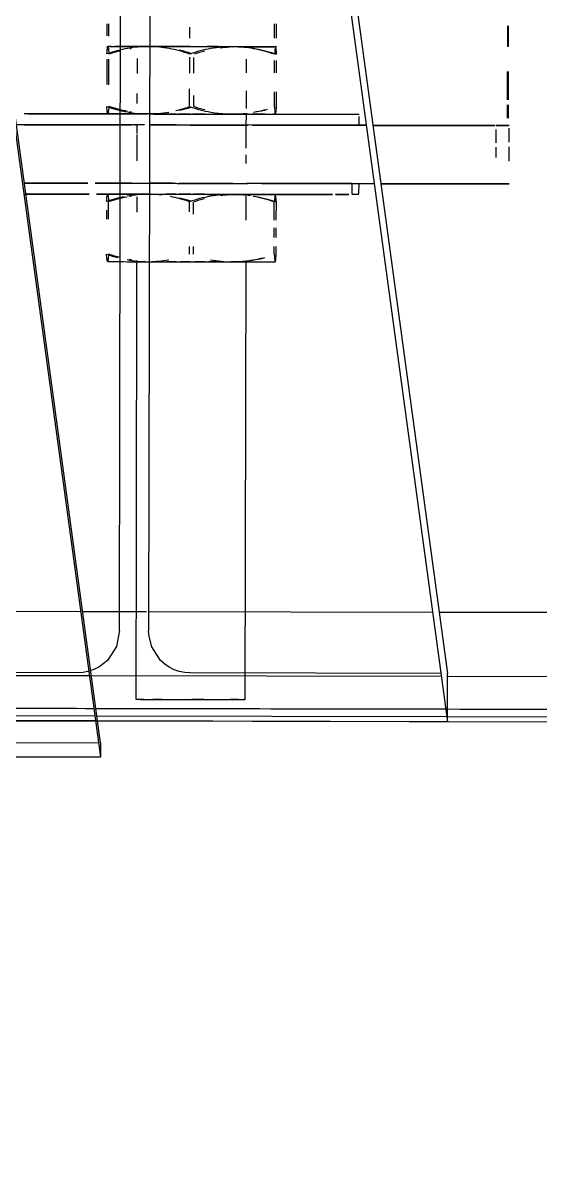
# Model space of a CAD drawing. Header units: metres. Extents: x -354 to -91, y 3 to 562.
# Drawn here: x -269.46 to -269.3183, y 509.4097 to 509.7269 of the extents above; entities that cross this region are included whole.
import ezdxf

# ---------------------------------------------------------------- set-up
doc = ezdxf.new("R2010")
doc.units = ezdxf.units.M
doc.layers.add('A-DETL-GENF', color=7, linetype='Continuous', lineweight=9)
doc.layers.add('A-GENM', color=7, linetype='Continuous', lineweight=25)

# ---------------------------------------------------------------- blocks, each defined once
blk = doc.blocks.new('CappingBeam_RS39B_CB01A - CappingBeam_RS39B_CB01A-57939457-DRG-2873034 - CONSTRUCTION SEQUENCE STAGE A8')
at = {"layer": 'A-GENM', "color": 9, "true_color": 0xbebebe}
for points in [[(98.9542, 35.20789), (98.96061, 35.18358), (98.96703, 35.15927), (98.97344, 35.13496)], [(98.97358, 35.13442), (98.98174, 35.10349), (98.9899, 35.07256), (98.99807, 35.04163)], [(98.99819, 35.04116), (99.00278, 35.02376), (99.00737, 35.00636), (99.01196, 34.98896)]]:
    blk.add_open_spline(points, degree=3, dxfattribs=at)
at = {"layer": 'A-GENM', "color": 253, "true_color": 0xa3a3a3}
for points in [[(98.9542, 35.20789), (98.96061, 35.18358), (98.96703, 35.15927), (98.97344, 35.13496)], [(98.97358, 35.13442), (98.98174, 35.10349), (98.9899, 35.07256), (98.99807, 35.04163)], [(98.99819, 35.04116), (99.00278, 35.02376), (99.00737, 35.00636), (99.01196, 34.98896)]]:
    blk.add_open_spline(points, degree=3, dxfattribs=at)
blk = doc.blocks.new('Adaptive point Fascia Panel Bracket - Type T04-68495274-DRG-2873034 - CONSTRUCTION SEQUENCE STAGE A8')
at = {"layer": 'A-GENM', "color": 253, "true_color": 0xa3a3a3}
for p, q in [((-1142.5894, 509.7267), (-1142.58941, 509.72337)), ((-1142.58885, 509.72331), (-1142.58885, 509.7267)), ((-1142.5667, 509.72277), (-1142.56669, 509.72573)), ((-1142.54342, 509.72273), (-1142.54341, 509.7267)), ((-1142.54286, 509.72277), (-1142.54286, 509.7267)), ((-1142.47957, 509.72617), (-1142.47958, 509.7204)), ((-1142.47925, 509.72043), (-1142.47924, 509.72616)), ((-1142.58942, 509.72048), (-1142.58886, 509.72048)), ((-1142.58848, 509.72048), (-1142.58914, 509.72048)), ((-1142.58727, 509.72048), (-1142.58271, 509.72047)), ((-1142.57768, 509.72046), (-1142.58727, 509.72048)), ((-1142.58114, 509.72047), (-1142.58071, 509.72047)), ((-1142.58114, 509.72047), (-1142.57897, 509.72047)), ((-1142.58071, 509.72047), (-1142.57929, 509.72047)), ((-1142.57929, 509.72047), (-1142.57697, 509.72046)), ((-1142.5667, 509.72044), (-1142.57768, 509.72046)), ((-1142.57398, 509.72046), (-1142.57656, 509.72046)), ((-1142.57652, 509.72046), (-1142.57395, 509.72046)), ((-1142.57652, 509.72046), (-1142.57391, 509.72046)), ((-1142.57317, 509.72045), (-1142.57033, 509.72045)), ((-1142.57315, 509.72045), (-1142.57035, 509.72045)), ((-1142.57035, 509.72045), (-1142.57315, 509.72045)), ((-1142.57314, 509.72045), (-1142.57033, 509.72045)), ((-1142.56972, 509.72045), (-1142.56671, 509.72044)), ((-1142.56972, 509.72045), (-1142.5667, 509.72044)), ((-1142.56671, 509.72044), (-1142.56972, 509.72045)), ((-1142.54343, 509.7204), (-1142.5667, 509.72044)), ((-1142.56196, 509.72044), (-1142.55892, 509.72043)), ((-1142.55889, 509.72043), (-1142.56196, 509.72044)), ((-1142.55576, 509.72042), (-1142.55892, 509.72043)), ((-1142.55837, 509.72043), (-1142.55572, 509.72042)), ((-1142.55837, 509.72043), (-1142.55576, 509.72042)), ((-1142.55572, 509.72042), (-1142.55837, 509.72043)), ((-1142.55569, 509.72042), (-1142.55831, 509.72043)), ((-1142.553, 509.72042), (-1142.55531, 509.72042)), ((-1142.55022, 509.72041), (-1142.55383, 509.72042)), ((-1142.55114, 509.72042), (-1142.55331, 509.72042)), ((-1142.553, 509.72042), (-1142.55157, 509.72042)), ((-1142.55157, 509.72042), (-1142.553, 509.72042)), ((-1142.55114, 509.72042), (-1142.55157, 509.72042)), ((-1142.55114, 509.72042), (-1142.54343, 509.7204)), ((-1142.54599, 509.72041), (-1142.54954, 509.72041)), ((-1142.5438, 509.7204), (-1142.54599, 509.72041)), ((-1142.54315, 509.7204), (-1142.54405, 509.7204)), ((-1142.54314, 509.7204), (-1142.5438, 509.7204)), ((-1142.54287, 509.7204), (-1142.54343, 509.7204)), ((-1142.58942, 509.71702), (-1142.58943, 509.71001)), ((-1142.58888, 509.70998), (-1142.58886, 509.71703)), ((-1142.58115, 509.7172), (-1142.58115, 509.71305)), ((-1142.56671, 509.71312), (-1142.5667, 509.71752)), ((-1142.5656, 509.71313), (-1142.56559, 509.71748)), ((-1142.55115, 509.71321), (-1142.55115, 509.71695)), ((-1142.54344, 509.71325), (-1142.54343, 509.71667)), ((-1142.54288, 509.71325), (-1142.54287, 509.71665)), ((-1142.4796, 509.7136), (-1142.47961, 509.70585)), ((-1142.47927, 509.70587), (-1142.47926, 509.7136)), ((-1142.56673, 509.7042), (-1142.56672, 509.70886)), ((-1142.58116, 509.70759), (-1142.58117, 509.70484)), ((-1142.56561, 509.70415), (-1142.56561, 509.70706)), ((-1142.55117, 509.70351), (-1142.55116, 509.70832)), ((-1142.54345, 509.70396), (-1142.54345, 509.70805)), ((-1142.5429, 509.70396), (-1142.54289, 509.70803)), ((-1142.47961, 509.70446), (-1142.47962, 509.70084)), ((-1142.47928, 509.70083), (-1142.47928, 509.70448)), ((-1142.59684, 509.699), (-1142.61425, 509.69903)), ((-1142.61022, 509.70202), (-1142.61211, 509.70202)), ((-1142.59684, 509.699), (-1142.61211, 509.69902)), ((-1142.61211, 509.69902), (-1142.59684, 509.699)), ((-1142.61211, 509.69902), (-1142.61022, 509.69902)), ((-1142.59684, 509.699), (-1142.61211, 509.69902)), ((-1142.59684, 509.699), (-1142.61211, 509.69902)), ((-1142.61107, 509.70202), (-1142.59724, 509.702)), ((-1142.59724, 509.702), (-1142.61022, 509.70202)), ((-1142.61022, 509.69902), (-1142.59684, 509.699)), ((-1142.59724, 509.702), (-1142.57835, 509.70196)), ((-1142.58271, 509.70197), (-1142.59724, 509.702)), ((-1142.58271, 509.69897), (-1142.59684, 509.699)), ((-1142.59684, 509.699), (-1142.58271, 509.69897)), ((-1142.59684, 509.699), (-1142.58271, 509.69897)), ((-1142.57913, 509.69897), (-1142.59684, 509.699)), ((-1142.57913, 509.69897), (-1142.59684, 509.699)), ((-1142.58271, 509.69897), (-1142.59684, 509.699)), ((-1142.58917, 509.70198), (-1142.58851, 509.70198)), ((-1142.58851, 509.70198), (-1142.58633, 509.70198)), ((-1142.58272, 509.70197), (-1142.57838, 509.70196)), ((-1142.58106, 509.69897), (-1142.58168, 509.69897)), ((-1142.57976, 509.69897), (-1142.58123, 509.69897)), ((-1142.58118, 509.69897), (-1142.58118, 509.6966)), ((-1142.579, 509.70197), (-1142.58117, 509.70197)), ((-1142.57944, 509.69897), (-1142.58106, 509.69897)), ((-1142.577, 509.70196), (-1142.57932, 509.70197)), ((-1142.57771, 509.70196), (-1142.52213, 509.70186)), ((-1142.57736, 509.70196), (-1142.5742, 509.70196)), ((-1142.57395, 509.70196), (-1142.577, 509.70196)), ((-1142.57659, 509.70196), (-1142.57397, 509.70196)), ((-1142.57659, 509.70196), (-1142.57401, 509.70196)), ((-1142.57395, 509.70196), (-1142.57656, 509.70196)), ((-1142.57399, 509.70196), (-1142.57656, 509.70196)), ((-1142.57036, 509.70195), (-1142.57395, 509.70196)), ((-1142.57036, 509.70195), (-1142.5734, 509.70196)), ((-1142.57259, 509.70195), (-1142.56666, 509.70194)), ((-1142.5705, 509.70195), (-1142.5665, 509.70194)), ((-1142.56649, 509.70194), (-1142.56975, 509.70195)), ((-1142.56975, 509.70195), (-1142.56649, 509.70194)), ((-1142.56649, 509.70194), (-1142.56975, 509.70195)), ((-1142.5626, 509.70194), (-1142.56586, 509.70194)), ((-1142.56248, 509.70194), (-1142.56004, 509.70193)), ((-1142.56006, 509.70193), (-1142.5551, 509.70192)), ((-1142.55579, 509.70192), (-1142.55895, 509.70193)), ((-1142.55579, 509.70192), (-1142.5584, 509.70193)), ((-1142.55575, 509.70192), (-1142.5584, 509.70193)), ((-1142.55334, 509.70192), (-1142.55579, 509.70192)), ((-1142.55545, 509.70192), (-1142.55292, 509.70192)), ((-1142.55177, 509.70192), (-1142.55334, 509.70192)), ((-1142.55161, 509.70192), (-1142.55303, 509.70192)), ((-1142.55292, 509.70192), (-1142.55068, 509.70191)), ((-1142.55117, 509.70192), (-1142.55161, 509.70192)), ((-1142.52213, 509.70186), (-1142.55118, 509.70192)), ((-1142.55118, 509.69892), (-1142.55117, 509.70192)), ((-1142.54602, 509.70191), (-1142.54384, 509.7019)), ((-1142.54409, 509.7019), (-1142.54318, 509.7019)), ((-1142.52024, 509.70186), (-1142.52213, 509.70186)), ((-1142.52024, 509.69886), (-1142.52024, 509.70124)), ((-1142.58118, 509.69632), (-1142.5812, 509.68912)), ((-1142.52213, 509.69886), (-1142.57771, 509.69896)), ((-1142.51828, 509.69886), (-1142.57771, 509.69896)), ((-1142.57747, 509.69896), (-1142.57688, 509.69896)), ((-1142.5705, 509.69895), (-1142.57737, 509.69896)), ((-1142.57688, 509.69896), (-1142.57645, 509.69896)), ((-1142.57645, 509.69896), (-1142.57529, 509.69896)), ((-1142.5735, 509.69896), (-1142.57118, 509.69895)), ((-1142.56651, 509.69894), (-1142.5705, 509.69895)), ((-1142.5665, 509.69894), (-1142.56988, 509.69895)), ((-1142.55871, 509.69893), (-1142.56651, 509.69894)), ((-1142.56282, 509.69894), (-1142.56565, 509.69894)), ((-1142.56565, 509.69894), (-1142.56282, 509.69894)), ((-1142.56565, 509.69894), (-1142.56282, 509.69894)), ((-1142.56282, 509.69894), (-1142.56565, 509.69894)), ((-1142.56565, 509.69894), (-1142.56282, 509.69894)), ((-1142.55573, 509.69892), (-1142.55815, 509.69893)), ((-1142.55795, 509.69893), (-1142.55625, 509.69892)), ((-1142.55489, 509.69892), (-1142.55548, 509.69892)), ((-1142.55119, 509.69261), (-1142.55118, 509.69878)), ((-1142.52213, 509.69886), (-1142.54955, 509.69891)), ((-1142.54955, 509.69891), (-1142.52213, 509.69886)), ((-1142.54955, 509.69891), (-1142.52213, 509.69886)), ((-1142.52213, 509.69886), (-1142.54955, 509.69891)), ((-1142.51828, 509.69886), (-1142.52213, 509.69886)), ((-1142.52213, 509.69886), (-1142.51828, 509.69886)), ((-1142.52024, 509.69886), (-1142.52213, 509.69886)), ((-1142.51828, 509.69886), (-1142.52213, 509.69886)), ((-1142.483, 509.69879), (-1142.51646, 509.69885)), ((-1142.51646, 509.69885), (-1142.483, 509.69879)), ((-1142.483, 509.69879), (-1142.51646, 509.69885)), ((-1142.483, 509.69879), (-1142.51646, 509.69885)), ((-1142.48278, 509.69771), (-1142.48278, 509.69404)), ((-1142.47962, 509.69879), (-1142.48277, 509.69879)), ((-1142.48277, 509.69879), (-1142.47962, 509.69879)), ((-1142.47908, 509.69879), (-1142.48277, 509.69879)), ((-1142.47962, 509.69879), (-1142.48277, 509.69879)), ((-1142.47962, 509.69879), (-1142.47929, 509.69879)), ((-1142.47908, 509.69423), (-1142.47908, 509.69811)), ((-1142.48278, 509.69287), (-1142.48279, 509.68999)), ((-1142.47909, 509.68903), (-1142.47909, 509.69297)), ((-1142.5512, 509.68839), (-1142.55119, 509.69077)), ((-1142.61215, 509.68002), (-1142.61026, 509.68002)), ((-1142.61025, 509.68302), (-1142.61214, 509.68302)), ((-1142.61207, 509.68302), (-1142.59466, 509.68299)), ((-1142.59466, 509.68299), (-1142.61207, 509.68302)), ((-1142.61207, 509.68302), (-1142.59466, 509.68299)), ((-1142.59425, 509.67999), (-1142.61166, 509.68002)), ((-1142.61026, 509.68002), (-1142.59425, 509.67999)), ((-1142.59466, 509.68299), (-1142.61025, 509.68302)), ((-1142.5926, 509.68299), (-1142.57774, 509.68296)), ((-1142.58271, 509.68297), (-1142.5926, 509.68299)), ((-1142.58271, 509.68297), (-1142.5926, 509.68299)), ((-1142.5926, 509.68299), (-1142.57774, 509.68296)), ((-1142.59224, 509.67999), (-1142.58271, 509.67997)), ((-1142.57775, 509.67996), (-1142.59224, 509.67999)), ((-1142.58279, 509.67997), (-1142.58921, 509.67998)), ((-1142.58171, 509.68297), (-1142.58126, 509.68297)), ((-1142.5817, 509.68297), (-1142.58109, 509.68297)), ((-1142.58121, 509.67997), (-1142.57904, 509.67997)), ((-1142.58109, 509.68297), (-1142.57947, 509.68297)), ((-1142.58078, 509.67997), (-1142.57936, 509.67997)), ((-1142.57936, 509.67997), (-1142.57704, 509.67996)), ((-1142.52758, 509.67987), (-1142.57775, 509.67996)), ((-1142.57774, 509.68296), (-1142.52216, 509.68286)), ((-1142.57774, 509.68296), (-1142.5161, 509.68285)), ((-1142.57691, 509.68296), (-1142.5775, 509.68296)), ((-1142.57648, 509.68296), (-1142.57691, 509.68296)), ((-1142.57644, 509.68296), (-1142.574, 509.68296)), ((-1142.57353, 509.68296), (-1142.57532, 509.68296)), ((-1142.57121, 509.68295), (-1142.57353, 509.68296)), ((-1142.57325, 509.68296), (-1142.57041, 509.68295)), ((-1142.57042, 509.67995), (-1142.5732, 509.67995)), ((-1142.57319, 509.67995), (-1142.57042, 509.67995)), ((-1142.57317, 509.67995), (-1142.5704, 509.67995)), ((-1142.56959, 509.68295), (-1142.56653, 509.68294)), ((-1142.5555, 509.68292), (-1142.56957, 509.68295)), ((-1142.56654, 509.67994), (-1142.56955, 509.67995)), ((-1142.56653, 509.67994), (-1142.56953, 509.67995)), ((-1142.56952, 509.67995), (-1142.56653, 509.67994)), ((-1142.56571, 509.68294), (-1142.56262, 509.68294)), ((-1142.56284, 509.68294), (-1142.56568, 509.68294)), ((-1142.56284, 509.68294), (-1142.56568, 509.68294)), ((-1142.56565, 509.67994), (-1142.56264, 509.67994)), ((-1142.56261, 509.67994), (-1142.56565, 509.67994)), ((-1142.56262, 509.67994), (-1142.56564, 509.67994)), ((-1142.56187, 509.68293), (-1142.55894, 509.68293)), ((-1142.55818, 509.68293), (-1142.55576, 509.68292)), ((-1142.55627, 509.68292), (-1142.55797, 509.68293)), ((-1142.55523, 509.68292), (-1142.55627, 509.68292)), ((-1142.5555, 509.68292), (-1142.55492, 509.68292)), ((-1142.55491, 509.68292), (-1142.55523, 509.68292)), ((-1142.55262, 509.68292), (-1142.55115, 509.68292)), ((-1142.52216, 509.68286), (-1142.55121, 509.68292)), ((-1142.52216, 509.68286), (-1142.55121, 509.68292)), ((-1142.52217, 509.68), (-1142.52216, 509.68286)), ((-1142.52216, 509.68286), (-1142.52027, 509.68286)), ((-1142.5161, 509.68285), (-1142.52216, 509.68286)), ((-1142.52028, 509.68018), (-1142.52027, 509.68286)), ((-1142.4791, 509.68279), (-1142.51428, 509.68285)), ((-1142.51428, 509.68285), (-1142.4828, 509.68279)), ((-1142.4828, 509.68279), (-1142.4791, 509.68279)), ((-1142.58894, 509.67311), (-1142.58893, 509.67793)), ((-1142.58121, 509.67923), (-1142.58122, 509.67502)), ((-1142.56678, 509.67514), (-1142.56677, 509.67789)), ((-1142.56566, 509.67449), (-1142.56566, 509.67789)), ((-1142.56181, 509.67993), (-1142.55899, 509.67993)), ((-1142.55895, 509.67993), (-1142.56181, 509.67993)), ((-1142.5618, 509.67993), (-1142.55896, 509.67993)), ((-1142.55827, 509.67993), (-1142.55583, 509.67992)), ((-1142.55826, 509.67993), (-1142.55579, 509.67992)), ((-1142.55577, 509.67992), (-1142.55821, 509.67993)), ((-1142.55577, 509.67992), (-1142.55818, 509.67993)), ((-1142.55539, 509.67992), (-1142.55307, 509.67992)), ((-1142.55072, 509.67991), (-1142.55296, 509.67992)), ((-1142.55165, 509.67992), (-1142.52758, 509.67987)), ((-1142.55123, 509.67285), (-1142.55121, 509.67943)), ((-1142.55071, 509.67991), (-1142.55116, 509.67992)), ((-1142.54606, 509.67991), (-1142.54961, 509.67991)), ((-1142.54413, 509.6799), (-1142.54654, 509.67991)), ((-1142.54388, 509.6799), (-1142.54606, 509.67991)), ((-1142.54321, 509.6799), (-1142.54388, 509.6799)), ((-1142.54351, 509.67284), (-1142.5435, 509.67785)), ((-1142.54295, 509.67288), (-1142.54294, 509.67785)), ((-1142.5267, 509.67987), (-1142.52306, 509.67987)), ((-1142.52306, 509.67987), (-1142.5267, 509.67987)), ((-1142.52028, 509.67986), (-1142.52217, 509.67986)), ((-1142.58949, 509.67562), (-1142.5895, 509.67314)), ((-1142.54352, 509.66807), (-1142.54351, 509.67071)), ((-1142.54296, 509.6681), (-1142.54296, 509.67075)), ((-1142.5668, 509.6635), (-1142.5668, 509.66567)), ((-1142.56568, 509.6635), (-1142.56568, 509.66567)), ((-1142.54353, 509.66346), (-1142.54352, 509.66567)), ((-1142.54297, 509.66346), (-1142.54296, 509.66567)), ((-1142.58925, 509.66148), (-1142.58858, 509.66148)), ((-1142.58924, 509.66148), (-1142.58833, 509.66148)), ((-1142.58858, 509.66148), (-1142.5864, 509.66148)), ((-1142.58833, 509.66148), (-1142.58592, 509.66148)), ((-1142.58592, 509.66148), (-1142.58278, 509.66147)), ((-1142.58278, 509.66147), (-1142.58216, 509.66147)), ((-1142.58125, 509.66176), (-1142.58138, 509.58542)), ((-1142.57939, 509.66147), (-1142.58081, 509.66147)), ((-1142.57908, 509.66147), (-1142.58065, 509.66147)), ((-1142.57046, 509.66145), (-1142.57286, 509.66145)), ((-1142.56657, 509.66144), (-1142.56917, 509.66145)), ((-1142.56527, 509.66144), (-1142.56264, 509.66144)), ((-1142.56266, 509.66144), (-1142.56527, 509.66144)), ((-1142.5531, 509.66142), (-1142.55542, 509.66142)), ((-1142.55184, 509.66142), (-1142.55342, 509.66142)), ((-1142.55125, 509.66142), (-1142.55184, 509.66142)), ((-1142.55125, 509.66142), (-1142.55168, 509.66142)), ((-1142.55146, 509.54142), (-1142.55125, 509.66178)), ((-1142.54964, 509.66141), (-1142.54325, 509.6614)), ((-1142.58138, 509.58542), (-1142.58146, 509.54147)), ((-1142.57368, 509.54146), (-1142.57067, 509.54145)), ((-1142.57004, 509.54145), (-1142.56678, 509.54144)), ((-1142.56227, 509.54144), (-1142.55921, 509.54143)), ((-1142.55869, 509.54143), (-1142.55604, 509.54142)), ((-1142.55331, 509.54142), (-1142.55189, 509.54142))]:
    blk.add_line(p, q, dxfattribs=at)
for centre, major_axis, start_param, end_param in [((-1142.56614, 509.72044), (-0.023, 0.00004), 6.000373, 6.262171), ((-1142.56614, 509.72044), (-0.023, 0.00004), 0.240786, 0.502585), ((-1142.56614, 509.72044), (-0.023, 0.00004), 0.502586, 0.764385), ((-1142.56614, 509.72044), (-0.023, 0.00004), 5.521989, 5.738576), ((-1142.56614, 509.72044), (-0.023, 0.00004), 5.476774, 5.521988), ((-1142.56614, 509.72044), (-0.023, 0.00004), 0.764385, 0.766347), ((-1142.56614, 509.72044), (-0.023, 0.00004), 0.766342, 1.026181), ((-1142.56614, 509.72044), (-0.015, 0.00003), 5.738573, 6.262171), ((-1142.56614, 509.72044), (-0.015, 0.00003), 0, 0.240778), ((-1142.56614, 509.72044), (-0.015, 0.00003), 0.240786, 0.502582), ((-1142.56614, 509.72044), (-0.015, 0.00003), 0.502586, 0.764388), ((-1142.56614, 509.72044), (-0.023, 0.00004), 1.044299, 1.260492), ((-1142.56614, 509.72044), (-0.015, 0.00003), 0.764388, 1.026185), ((-1142.56614, 509.72044), (-0.015, 0.00003), 0.764385, 1.026182), ((-1142.56614, 509.72044), (-0.015, 0.00003), 5.260258, 5.476778), ((-1142.56614, 509.72044), (-0.015, 0.00003), 1.082826, 1.287984), ((-1142.56614, 509.72044), (-0.023, 0.00004), 1.287984, 1.546486), ((-1142.56614, 509.72044), (-0.015, 0.00003), 1.287983, 1.533358), ((-1142.56614, 509.72044), (-0.015, 0.00003), 1.287984, 1.533358), ((-1142.56614, 509.72044), (-0.023, 0.00004), 4.737054, 4.869489), ((-1142.56614, 509.72044), (-0.023, 0.00004), 1.549783, 1.811582), ((-1142.56614, 509.72044), (-0.015, 0.00003), 1.549783, 1.725523), ((-1142.56614, 509.72044), (-0.015, 0.00003), 1.549783, 1.725523), ((-1142.56614, 509.72044), (-0.015, 0.00003), 1.811582, 2.073382), ((-1142.56614, 509.72044), (-0.015, 0.00003), 1.811583, 2.073385), ((-1142.56614, 509.72044), (-0.015, 0.00003), 4.207635, 4.429577), ((-1142.56614, 509.72044), (-0.023, 0.00004), 1.811583, 2.073385), ((-1142.56614, 509.72044), (-0.015, 0.00003), 2.073384, 2.335181), ((-1142.56614, 509.72044), (-0.015, 0.00003), 3.644165, 3.905978), ((-1142.56614, 509.72044), (-0.015, 0.00003), 2.596991, 3.12058), ((-1142.56614, 509.72044), (-0.015, 0.00003), 3.141594, 3.382379), ((-1142.56614, 509.72044), (-0.023, 0.00004), 2.335181, 2.596983), ((-1142.56614, 509.72044), (-0.023, 0.00004), 2.596981, 2.85878), ((-1142.56617, 509.70194), (-0.023, 0.00004), 5.519695, 6.262172), ((-1142.56617, 509.70194), (-0.023, 0.00004), 0.502582, 0.764385), ((-1142.56617, 509.70194), (-0.023, 0.00004), 5.476775, 5.519695), ((-1142.56617, 509.70194), (-0.023, 0.00004), 0.764385, 0.76818), ((-1142.56618, 509.69894), (-0.0155, 0.00003), 0, 0.240781), ((-1142.56617, 509.70194), (-0.0155, 0.00003), 0, 0.240786), ((-1142.56617, 509.70194), (-0.0155, 0.00003), 6.000379, 6.262172), ((-1142.56617, 509.70194), (-0.0155, 0.00003), 0.240788, 0.502586), ((-1142.56617, 509.70194), (-0.015, 0.00003), 0, 0.240779), ((-1142.56617, 509.70194), (-0.0155, 0.00003), 5.738568, 6.000373), ((-1142.56617, 509.70194), (-0.015, 0.00003), 0.240786, 0.502586), ((-1142.56617, 509.70194), (-0.023, 0.00004), 1.044297, 1.287984), ((-1142.56617, 509.70194), (-0.0155, 0.00003), 1.02618, 1.287984), ((-1142.56617, 509.70194), (-0.0155, 0.00003), 4.987176, 5.19825), ((-1142.56617, 509.70194), (-0.015, 0.00003), 4.996866, 5.214976), ((-1142.56617, 509.70194), (-0.015, 0.00003), 1.287984, 1.549783), ((-1142.56617, 509.70194), (-0.023, 0.00004), 4.726401, 4.869488), ((-1142.56617, 509.70194), (-0.023, 0.00004), 1.549783, 1.811583), ((-1142.56617, 509.70194), (-0.0155, 0.00003), 1.549783, 1.811583), ((-1142.56617, 509.70194), (-0.015, 0.00003), 1.549783, 1.811582), ((-1142.56617, 509.70194), (-0.015, 0.00003), 4.470758, 4.691376), ((-1142.56617, 509.70194), (-0.0155, 0.00003), 4.478564, 4.691376), ((-1142.56617, 509.70194), (-0.023, 0.00004), 4.55491, 4.691376), ((-1142.56617, 509.70194), (-0.015, 0.00003), 1.811583, 1.991897), ((-1142.56617, 509.70194), (-0.0155, 0.00003), 2.073383, 2.335181), ((-1142.56617, 509.70194), (-0.023, 0.00004), 4.240854, 4.365148), ((-1142.56617, 509.70194), (-0.0155, 0.00003), 3.972852, 4.167777), ((-1142.56617, 509.70194), (-0.015, 0.00003), 3.644178, 3.905978), ((-1142.56617, 509.70194), (-0.023, 0.00004), 2.073383, 2.335181), ((-1142.56617, 509.70194), (-0.0155, 0.00003), 3.382379, 3.644178), ((-1142.56617, 509.70194), (-0.015, 0.00003), 2.85878, 3.12058), ((-1142.56617, 509.70194), (-0.0155, 0.00003), 3.141601, 3.382379), ((-1142.56617, 509.70194), (-0.023, 0.00004), 2.335181, 2.596981), ((-1142.56617, 509.70194), (-0.023, 0.00004), 3.644177, 3.905978), ((-1142.56617, 509.70194), (-0.023, 0.00004), 2.596982, 2.85878), ((-1142.56617, 509.70194), (-0.023, 0.00004), 3.141592, 3.382379), ((-1142.56647, 509.69894), (-0.011, 0.00002), 6.283183, 9.403765), ((-1142.56618, 509.69894), (-0.0155, 0.00003), 5.239463, 5.455316), ((-1142.56589, 509.69894), (-0.011, 0.00002), 5.47678, 5.738573), ((-1142.56618, 509.69894), (-0.0155, 0.00003), 4.987177, 5.206254), ((-1142.56618, 509.69894), (-0.0155, 0.00003), 4.478562, 4.691376), ((-1142.56618, 509.69894), (-0.0155, 0.00003), 4.224656, 4.429577), ((-1142.56589, 509.69894), (-0.011, 0.00002), 3.905978, 4.167777), ((-1142.56618, 509.69894), (-0.0155, 0.00003), 2.073382, 2.596977), ((-1142.56589, 509.69894), (-0.011, 0.00002), 3.382378, 3.644178), ((-1142.56589, 509.69894), (-0.011, 0.00002), 3.141597, 3.382379), ((-1142.56618, 509.69894), (-0.0155, 0.00003), 2.596981, 3.120583), ((-1142.56618, 509.69894), (-0.0155, 0.00003), 3.382379, 3.644177), ((-1142.56618, 509.69894), (-0.0155, 0.00003), 3.141593, 3.382382), ((-1142.56621, 509.67994), (-0.023, 0.00004), 6.283184, 7.047569), ((-1142.56621, 509.67994), (-0.023, 0.00004), 0.764385, 0.770364), ((-1142.56621, 509.67994), (-0.023, 0.00004), 5.476774, 5.516971), ((-1142.56621, 509.67994), (-0.023, 0.00004), 0.770365, 1.026185), ((-1142.56621, 509.67994), (-0.0155, 0.00003), 6.000373, 6.262175), ((-1142.56621, 509.67994), (-0.0155, 0.00003), 0, 0.240789), ((-1142.56621, 509.67994), (-0.0155, 0.00003), 0.240786, 0.502587), ((-1142.56621, 509.68294), (-0.0155, 0.00003), 0.240779, 0.502586), ((-1142.56621, 509.67994), (-0.015, 0.00003), 0.000003, 0.240786), ((-1142.56621, 509.67994), (-0.0155, 0.00003), 5.738573, 6.000372), ((-1142.56621, 509.67994), (-0.023, 0.00004), 1.0443, 1.287986), ((-1142.5665, 509.68294), (-0.011, 0.00002), 0, 1.026191), ((-1142.56621, 509.68294), (-0.0155, 0.00003), 0.764383, 1.287984), ((-1142.56621, 509.67994), (-0.0155, 0.00003), 0.764385, 0.964267), ((-1142.56591, 509.68294), (-0.011, 0.00002), 5.738573, 6.000372), ((-1142.56621, 509.67994), (-0.0155, 0.00003), 1.026185, 1.287986), ((-1142.56621, 509.67994), (-0.015, 0.00003), 1.026185, 1.287984), ((-1142.56621, 509.67994), (-0.023, 0.00004), 1.287984, 1.549783), ((-1142.56621, 509.67994), (-0.0155, 0.00003), 1.287984, 1.549783), ((-1142.56621, 509.67994), (-0.015, 0.00003), 1.287985, 1.549783), ((-1142.56621, 509.68294), (-0.0155, 0.00003), 1.3143, 3.12058), ((-1142.56621, 509.67994), (-0.015, 0.00003), 4.733775, 4.935223), ((-1142.56621, 509.67994), (-0.023, 0.00004), 1.549783, 1.811583), ((-1142.56621, 509.67994), (-0.0155, 0.00003), 1.549783, 1.811582), ((-1142.56621, 509.67994), (-0.015, 0.00003), 1.549783, 1.811583), ((-1142.56591, 509.68294), (-0.011, 0.00002), 4.429577, 4.691376), ((-1142.56621, 509.67994), (-0.015, 0.00003), 4.470756, 4.674448), ((-1142.56591, 509.68294), (-0.011, 0.00002), 3.905978, 4.167768), ((-1142.56621, 509.68294), (-0.0155, 0.00003), 3.141599, 3.382379), ((-1142.56621, 509.67994), (-0.015, 0.00003), 1.811583, 2.073382), ((-1142.56621, 509.67994), (-0.0155, 0.00003), 1.811583, 2.073384), ((-1142.56621, 509.67994), (-0.023, 0.00004), 1.811583, 2.073382), ((-1142.56621, 509.67994), (-0.015, 0.00003), 2.073382, 2.335181), ((-1142.56621, 509.67994), (-0.0155, 0.00003), 2.073382, 2.33518), ((-1142.56621, 509.67994), (-0.015, 0.00003), 2.335182, 2.596981), ((-1142.56621, 509.67994), (-0.0155, 0.00003), 2.335181, 2.596986), ((-1142.56621, 509.67994), (-0.023, 0.00004), 2.073382, 2.335185), ((-1142.56621, 509.67994), (-0.015, 0.00003), 2.596984, 3.12058), ((-1142.56621, 509.67994), (-0.015, 0.00003), 3.382378, 3.644178), ((-1142.56621, 509.67994), (-0.0155, 0.00003), 3.382379, 3.644178), ((-1142.56621, 509.67994), (-0.015, 0.00003), 3.141597, 3.382379), ((-1142.56621, 509.67994), (-0.023, 0.00004), 2.335181, 2.596979), ((-1142.56621, 509.67994), (-0.023, 0.00004), 2.85878, 3.120581), ((-1142.56625, 509.66144), (-0.023, 0.00004), 0.502586, 0.764385), ((-1142.56625, 509.66144), (-0.023, 0.00004), 0.764385, 0.772203), ((-1142.56625, 509.66144), (-0.023, 0.00004), 0.772204, 1.026185), ((-1142.56625, 509.66144), (-0.015, 0.00003), 0, 0.240786), ((-1142.56625, 509.66144), (-0.015, 0.00003), 6.000373, 6.262176), ((-1142.56625, 509.66144), (-0.015, 0.00003), 0.502586, 0.764384), ((-1142.56625, 509.66144), (-0.023, 0.00004), 1.0443, 2.073382), ((-1142.56625, 509.66144), (-0.015, 0.00003), 0.764385, 2.596978), ((-1142.56625, 509.66144), (-0.023, 0.00004), 4.726401, 4.840231), ((-1142.56625, 509.66144), (-0.015, 0.00003), 4.207637, 4.386224), ((-1142.56625, 509.66144), (-0.023, 0.00004), 2.073385, 3.12058), ((-1142.56625, 509.66144), (-0.015, 0.00003), 3.382379, 3.644172), ((-1142.56646, 509.54144), (-0.015, 0.00003), 6.283181, 9.403765), ((-1142.56646, 509.54144), (-0.015, 0.00003), 6.000372, 6.262172), ((-1142.56646, 509.54144), (-0.015, 0.00003), 5.738571, 6.000373), ((-1142.56646, 509.54144), (-0.015, 0.00003), 5.260261, 5.476774), ((-1142.56646, 509.54144), (-0.015, 0.00003), 4.470758, 4.691376), ((-1142.56646, 509.54144), (-0.015, 0.00003), 3.64417, 3.905978), ((-1142.56646, 509.54144), (-0.015, 0.00003), 3.141589, 3.382379)]:
    blk.add_ellipse(centre, major_axis=major_axis, ratio=0.000001, start_param=start_param, end_param=end_param, dxfattribs=at)
for points in [[(-1142.58942, 509.71843), (-1142.58937, 509.71909), (-1142.58932, 509.71959), (-1142.58928, 509.71994)], [(-1142.58376, 509.71993), (-1142.58565, 509.71959), (-1142.58754, 509.71909), (-1142.58942, 509.71843)], [(-1142.58928, 509.71994), (-1142.58923, 509.72026), (-1142.58919, 509.72044), (-1142.58915, 509.72048)], [(-1142.58915, 509.72048), (-1142.58914, 509.72048), (-1142.58914, 509.72048), (-1142.58914, 509.72048)], [(-1142.58914, 509.72048), (-1142.58909, 509.72046), (-1142.58904, 509.72028), (-1142.589, 509.71994)], [(-1142.589, 509.71994), (-1142.58895, 509.71959), (-1142.58891, 509.71909), (-1142.58886, 509.71843)], [(-1142.58886, 509.71843), (-1142.58791, 509.71875), (-1142.58696, 509.71904), (-1142.586, 509.71929)], [(-1142.57806, 509.72046), (-1142.57997, 509.72044), (-1142.58187, 509.72027), (-1142.58376, 509.71993)], [(-1142.58306, 509.71993), (-1142.58295, 509.71995), (-1142.58283, 509.71997), (-1142.58271, 509.71999)], [(-1142.57235, 509.71991), (-1142.57412, 509.72023), (-1142.57589, 509.72041), (-1142.57768, 509.72046)], [(-1142.5667, 509.71839), (-1142.56858, 509.71906), (-1142.57046, 509.71956), (-1142.57235, 509.71991)], [(-1142.5695, 509.71952), (-1142.56848, 509.71928), (-1142.56747, 509.719), (-1142.56646, 509.71868)], [(-1142.56091, 509.71989), (-1142.56285, 509.71955), (-1142.56478, 509.71905), (-1142.5667, 509.71839)], [(-1142.56541, 509.71845), (-1142.56447, 509.71877), (-1142.56352, 509.71906), (-1142.56257, 509.71931)], [(-1142.55506, 509.72042), (-1142.55702, 509.7204), (-1142.55897, 509.72023), (-1142.56091, 509.71989)], [(-1142.55838, 509.72013), (-1142.55751, 509.72024), (-1142.55664, 509.72032), (-1142.55576, 509.72037)], [(-1142.54922, 509.71987), (-1142.55089, 509.72016), (-1142.55256, 509.72034), (-1142.55424, 509.7204)], [(-1142.55114, 509.72024), (-1142.55027, 509.72015), (-1142.54939, 509.72002), (-1142.54852, 509.71986)], [(-1142.54343, 509.71835), (-1142.54535, 509.71901), (-1142.54728, 509.71952), (-1142.54922, 509.71987)], [(-1142.54852, 509.71986), (-1142.54663, 509.71952), (-1142.54475, 509.71901), (-1142.54287, 509.71835)], [(-1142.54329, 509.71986), (-1142.54333, 509.71951), (-1142.54338, 509.71901), (-1142.54343, 509.71835)], [(-1142.54315, 509.7204), (-1142.54319, 509.72038), (-1142.54324, 509.7202), (-1142.54329, 509.71986)], [(-1142.54314, 509.72039), (-1142.54314, 509.7204), (-1142.54314, 509.7204), (-1142.54315, 509.7204)], [(-1142.54301, 509.71985), (-1142.54305, 509.72017), (-1142.54309, 509.72035), (-1142.54314, 509.72039)], [(-1142.54287, 509.71835), (-1142.54292, 509.71901), (-1142.54296, 509.71951), (-1142.54301, 509.71985)], [(-1142.58944, 509.70404), (-1142.58769, 509.70342), (-1142.58594, 509.70293), (-1142.58417, 509.70259)], [(-1142.58931, 509.70253), (-1142.58935, 509.70287), (-1142.5894, 509.70338), (-1142.58944, 509.70404)], [(-1142.58918, 509.70199), (-1142.58922, 509.70203), (-1142.58927, 509.70221), (-1142.58931, 509.70253)], [(-1142.58903, 509.70253), (-1142.58907, 509.70219), (-1142.58912, 509.70201), (-1142.58917, 509.70198)], [(-1142.58889, 509.70404), (-1142.58893, 509.70337), (-1142.58898, 509.70287), (-1142.58903, 509.70253)], [(-1142.58379, 509.70265), (-1142.5855, 509.70299), (-1142.5872, 509.70345), (-1142.58889, 509.70404)], [(-1142.58379, 509.70252), (-1142.58199, 509.70219), (-1142.58017, 509.70201), (-1142.57835, 509.70197)], [(-1142.58271, 509.70245), (-1142.58284, 509.70247), (-1142.58297, 509.7025), (-1142.5831, 509.70252)], [(-1142.57771, 509.70197), (-1142.57593, 509.70201), (-1142.57415, 509.70218), (-1142.57239, 509.7025)], [(-1142.57394, 509.70215), (-1142.57481, 509.70206), (-1142.57568, 509.702), (-1142.57655, 509.70198)], [(-1142.57052, 509.70289), (-1142.56925, 509.70319), (-1142.56799, 509.70356), (-1142.56673, 509.704)], [(-1142.56648, 509.70371), (-1142.56745, 509.7034), (-1142.56842, 509.70314), (-1142.56938, 509.70291)], [(-1142.56673, 509.704), (-1142.56481, 509.70333), (-1142.56288, 509.70283), (-1142.56094, 509.70248)], [(-1142.5626, 509.70307), (-1142.56361, 509.70333), (-1142.56461, 509.70364), (-1142.56561, 509.704)], [(-1142.56094, 509.70248), (-1142.55951, 509.70223), (-1142.55808, 509.70206), (-1142.55664, 509.70198)], [(-1142.5551, 509.70192), (-1142.55374, 509.70194), (-1142.55239, 509.70203), (-1142.55104, 509.70219)], [(-1142.54925, 509.70246), (-1142.54818, 509.70265), (-1142.5471, 509.70288), (-1142.54604, 509.70317)], [(-1142.5455, 509.70315), (-1142.54652, 509.70287), (-1142.54753, 509.70264), (-1142.54855, 509.70246)], [(-1142.54345, 509.70396), (-1142.54341, 509.70329), (-1142.54336, 509.70279), (-1142.54332, 509.70245)], [(-1142.54332, 509.70245), (-1142.54327, 509.70211), (-1142.54323, 509.70192), (-1142.54318, 509.7019)], [(-1142.54317, 509.70191), (-1142.54313, 509.70195), (-1142.54308, 509.70213), (-1142.54304, 509.70245)], [(-1142.54304, 509.70245), (-1142.54299, 509.70279), (-1142.54294, 509.70329), (-1142.5429, 509.70396)], [(-1142.58917, 509.70198), (-1142.58917, 509.70198), (-1142.58918, 509.70199), (-1142.58918, 509.70199)], [(-1142.54318, 509.7019), (-1142.54318, 509.7019), (-1142.54317, 509.70191), (-1142.54317, 509.70191)], [(-1142.58935, 509.67944), (-1142.58931, 509.67976), (-1142.58926, 509.67994), (-1142.58922, 509.67998)], [(-1142.58922, 509.67998), (-1142.58921, 509.67998), (-1142.58921, 509.67998), (-1142.58921, 509.67998)], [(-1142.58921, 509.67998), (-1142.58916, 509.67996), (-1142.58911, 509.67978), (-1142.58907, 509.67944)], [(-1142.57813, 509.67996), (-1142.58004, 509.67994), (-1142.58194, 509.67977), (-1142.58383, 509.67943)], [(-1142.57437, 509.67971), (-1142.57549, 509.67984), (-1142.57662, 509.67993), (-1142.57775, 509.67996)], [(-1142.58949, 509.67793), (-1142.58944, 509.67859), (-1142.5894, 509.67909), (-1142.58935, 509.67944)], [(-1142.58466, 509.67927), (-1142.58628, 509.67894), (-1142.58789, 509.67849), (-1142.58949, 509.67793)], [(-1142.58907, 509.67944), (-1142.58902, 509.67909), (-1142.58898, 509.67859), (-1142.58893, 509.67793)], [(-1142.58893, 509.67793), (-1142.58728, 509.67849), (-1142.58562, 509.67894), (-1142.58396, 509.67927)], [(-1142.58314, 509.67943), (-1142.58299, 509.67945), (-1142.58285, 509.67947), (-1142.58271, 509.6795)], [(-1142.56677, 509.67789), (-1142.56851, 509.67851), (-1142.57025, 509.67899), (-1142.57201, 509.67933)], [(-1142.5695, 509.679), (-1142.5685, 509.67877), (-1142.56752, 509.67849), (-1142.56653, 509.67818)], [(-1142.56098, 509.67939), (-1142.56292, 509.67905), (-1142.56485, 509.67855), (-1142.56677, 509.67789)], [(-1142.56548, 509.67795), (-1142.56454, 509.67828), (-1142.56359, 509.67856), (-1142.56264, 509.67881)], [(-1142.55513, 509.67992), (-1142.55709, 509.6799), (-1142.55904, 509.67973), (-1142.56098, 509.67939)], [(-1142.55827, 509.67965), (-1142.55746, 509.67975), (-1142.55665, 509.67983), (-1142.55584, 509.67987)], [(-1142.55008, 509.6795), (-1142.55176, 509.67976), (-1142.55344, 509.6799), (-1142.55513, 509.67992)], [(-1142.5435, 509.67785), (-1142.54542, 509.67851), (-1142.54735, 509.67902), (-1142.54929, 509.67937)], [(-1142.5486, 509.67936), (-1142.5467, 509.67902), (-1142.54482, 509.67851), (-1142.54294, 509.67785)], [(-1142.54336, 509.67936), (-1142.54341, 509.67901), (-1142.54345, 509.67851), (-1142.5435, 509.67785)], [(-1142.54322, 509.6799), (-1142.54327, 509.67988), (-1142.54331, 509.6797), (-1142.54336, 509.67936)], [(-1142.54321, 509.67989), (-1142.54321, 509.6799), (-1142.54321, 509.6799), (-1142.54322, 509.6799)], [(-1142.54308, 509.67935), (-1142.54312, 509.67967), (-1142.54316, 509.67985), (-1142.54321, 509.67989)], [(-1142.54294, 509.67785), (-1142.54299, 509.67851), (-1142.54303, 509.67901), (-1142.54308, 509.67935)], [(-1142.58952, 509.66354), (-1142.58848, 509.66317), (-1142.58743, 509.66285), (-1142.58639, 509.66258)], [(-1142.58938, 509.66203), (-1142.58943, 509.66237), (-1142.58947, 509.66288), (-1142.58952, 509.66354)], [(-1142.58925, 509.66149), (-1142.58929, 509.66153), (-1142.58934, 509.66171), (-1142.58938, 509.66203)], [(-1142.58924, 509.66148), (-1142.58924, 509.66148), (-1142.58925, 509.66149), (-1142.58925, 509.66149)], [(-1142.5891, 509.66203), (-1142.58915, 509.66169), (-1142.58919, 509.66151), (-1142.58924, 509.66148)], [(-1142.58896, 509.66354), (-1142.58901, 509.66287), (-1142.58905, 509.66237), (-1142.5891, 509.66203)], [(-1142.58578, 509.66258), (-1142.58684, 509.66285), (-1142.5879, 509.66317), (-1142.58896, 509.66354)], [(-1142.58386, 509.66202), (-1142.58197, 509.66167), (-1142.58007, 509.66149), (-1142.57816, 509.66146)], [(-1142.58271, 509.66194), (-1142.58286, 509.66197), (-1142.58301, 509.66199), (-1142.58317, 509.66202)], [(-1142.57778, 509.66147), (-1142.576, 509.66151), (-1142.57423, 509.66168), (-1142.57246, 509.662)], [(-1142.56101, 509.66198), (-1142.55907, 509.66163), (-1142.55712, 509.66145), (-1142.55517, 509.66142)], [(-1142.54353, 509.66346), (-1142.54348, 509.66279), (-1142.54344, 509.66229), (-1142.54339, 509.66195)], [(-1142.54339, 509.66195), (-1142.54334, 509.66161), (-1142.5433, 509.66142), (-1142.54325, 509.6614)], [(-1142.54325, 509.6614), (-1142.5432, 509.66142), (-1142.54316, 509.66161), (-1142.54311, 509.66195)], [(-1142.54311, 509.66195), (-1142.54306, 509.66229), (-1142.54302, 509.66279), (-1142.54297, 509.66346)]]:
    blk.add_open_spline(points, degree=3, dxfattribs=at)
for points, knots in [([(-1142.55517, 509.66142), (-1142.55321, 509.66144), (-1142.55043, 509.6617), (-1142.54766, 509.66228), (-1142.54683, 509.66248)], [0, 0, 0, 0, 0.5, 0.7145935, 0.7145935, 0.7145935, 0.7145935]), ([(-1142.54616, 509.66249), (-1142.54698, 509.66228), (-1142.54881, 509.66189), (-1142.55065, 509.66164), (-1142.55167, 509.66155)], [0.2828258, 0.2828258, 0.2828258, 0.2828258, 0.5, 0.7675583, 0.7675583, 0.7675583, 0.7675583])]:
    blk.add_open_spline(points, degree=3, knots=knots, dxfattribs=at)
blk = doc.blocks.new('SCR_NW_1 - SCR_NW_1-66978933-DRG-2873034 - CONSTRUCTION SEQUENCE STAGE A8')
at = {"layer": 'A-GENM', "color": 253, "true_color": 0xa3a3a3}
for p, q in [((-0.00001, 0), (0.06288, 0.45593)), ((0.06289, 0.45197), (0, -0.00396)), ((-0.00001, 0), (0, -0.00396)), ((1.12471, -0.00001), (0.00055, 0)), ((0, -0.00396), (1.12473, -0.00396))]:
    blk.add_line(p, q, dxfattribs=at)
blk = doc.blocks.new('PLATE ph - PLATE ph-66945816-DRG-2873034 - CONSTRUCTION SEQUENCE STAGE A8')
at = {"layer": 'A-GENM', "color": 253, "true_color": 0xa3a3a3}
for p, q in [((-1142.72148, 509.81576), (-1142.72032, 509.81708)), ((-1142.72032, 509.81708), (-1142.70627, 509.81705)), ((-1142.70627, 509.81705), (-1142.63085, 509.81688)), ((-1142.63029, 509.81687), (-1142.61287, 509.81684)), ((-1142.61287, 509.81684), (-1142.58271, 509.81677)), ((-1142.5824, 509.81677), (-1142.5343, 509.81666)), ((-1142.53249, 509.81665), (-1142.44038, 509.81644)), ((-1142.44038, 509.81644), (-1142.44154, 509.81512)), ((-1142.44038, 509.81644), (-1142.44084, 509.56069)), ((-1142.72148, 509.81576), (-1142.72197, 509.53584)), ((-1142.70609, 509.81573), (-1142.72148, 509.81576)), ((-1142.72077, 509.56119), (-1142.72032, 509.81576)), ((-1142.63067, 509.81556), (-1142.70609, 509.81573)), ((-1142.61269, 509.81552), (-1142.63011, 509.81556)), ((-1142.58271, 509.81545), (-1142.61269, 509.81552)), ((-1142.53413, 509.81534), (-1142.5821, 509.81545)), ((-1142.44154, 509.81512), (-1142.53231, 509.81533)), ((-1142.44204, 509.53521), (-1142.44154, 509.81512)), ((-1142.72082, 509.53716), (-1142.72077, 509.56119)), ((-1142.44084, 509.56069), (-1142.44088, 509.53652)), ((-1142.72082, 509.53716), (-1142.72197, 509.53584)), ((-1142.72197, 509.53584), (-1142.59255, 509.53555)), ((-1142.66816, 509.53704), (-1142.72082, 509.53716)), ((-1142.59273, 509.53687), (-1142.66816, 509.53704)), ((-1142.59255, 509.53555), (-1142.44204, 509.53521)), ((-1142.4962, 509.53665), (-1142.59218, 509.53687)), ((-1142.44203, 509.53653), (-1142.4962, 509.53665)), ((-1142.44204, 509.53521), (-1142.44088, 509.53652))]:
    blk.add_line(p, q, dxfattribs=at)
blk = doc.blocks.new('POST_3000_1C_360UB2 - 1C-68650417-DRG-2873034 - CONSTRUCTION SEQUENCE STAGE A8')
at = {"layer": 'A-GENM', "color": 253, "true_color": 0xa3a3a3}
for p, q in [((-1142.55719, 509.99822), (-1142.496, 509.54853)), ((-1142.55726, 509.98537), (-1142.49602, 509.53533)), ((-1142.58586, 509.61831), (-1142.58554, 509.79546)), ((-1142.57754, 509.79544), (-1142.57796, 509.56029)), ((-1142.58596, 509.5603), (-1142.58586, 509.61831)), ((-1142.58596, 509.5603), (-1142.58682, 509.55591)), ((-1142.57785, 509.55868), (-1142.57796, 509.56029)), ((-1142.57711, 509.55589), (-1142.57785, 509.55868)), ((-1142.58682, 509.55591), (-1142.58928, 509.55216)), ((-1142.57467, 509.55213), (-1142.57711, 509.55589)), ((-1142.59165, 509.55032), (-1142.59298, 509.54964)), ((-1142.59039, 509.55117), (-1142.59165, 509.55032)), ((-1142.58928, 509.55216), (-1142.59039, 509.55117)), ((-1142.57356, 509.55113), (-1142.57467, 509.55213)), ((-1142.57231, 509.55027), (-1142.57356, 509.55113)), ((-1142.57098, 509.54959), (-1142.57231, 509.55027)), ((-1142.59738, 509.54876), (-1142.66796, 509.54892)), ((-1142.59298, 509.54964), (-1142.5944, 509.54916)), ((-1142.56957, 509.5491), (-1142.57098, 509.54959)), ((-1142.56808, 509.54879), (-1142.56957, 509.5491)), ((-1142.56658, 509.54869), (-1142.56808, 509.54879)), ((-1142.49782, 509.54853), (-1142.56658, 509.54869)), ((-1142.49602, 509.53533), (-1142.496, 509.54853)), ((-1142.59255, 509.53555), (-1142.66799, 509.53572)), ((-1142.49602, 509.53533), (-1142.59255, 509.53555))]:
    blk.add_line(p, q, dxfattribs=at)
at = {"layer": 'A-GENM', "color": 253, "true_color": 0xa3a3a3, "flags": 128}
blk.add_lwpolyline([(-1142.5944, 509.54916), (-1142.59589, 509.54886), (-1142.59738, 509.54876)], dxfattribs=at)
blk = doc.blocks.new('Barrier-Precast-MPB-03-B - Typical-68652177-DRG-2873034 - CONSTRUCTION SEQUENCE STAGE A8')
at = {"layer": 'A-GENM', "color": 253, "true_color": 0xa3a3a3}
for p, q in [((-0.22369, 3.56944), (-0.22364, 3.62575)), ((-0.20609, 3.57175), (-0.20605, 3.62574)), ((-0.20617, 3.47406), (-0.20609, 3.57003)), ((-0.22376, 3.48978), (-0.22369, 3.56762)), ((-0.22377, 3.47165), (-0.22376, 3.48914)), ((-0.20623, 3.39808), (-0.20617, 3.4735)), ((-0.22383, 3.39567), (-0.22377, 3.47109))]:
    blk.add_line(p, q, dxfattribs=at)
blk = doc.blocks.new('T2DPAA-T2D-C3S-RS-M3D-100334_rvt-1-DRG-2873034 - CONSTRUCTION SEQUENCE STAGE A8')
at = {"layer": 'A-GENM', "color": 253, "lineweight": 25, "true_color": 0xa3a3a3}
for name, p, rotation in [('CappingBeam_RS39B_CB01A - CappingBeam_RS39B_CB01A-57939457-DRG-2873034 - CONSTRUCTION SEQUENCE STAGE A8', (-1134.0578, 404.8616), 75.11694444444437), ('Barrier-Precast-MPB-03-B - Typical-68652177-DRG-2873034 - CONSTRUCTION SEQUENCE STAGE A8', (-1146.06795, 509.34517), 269.9446405794573)]:
    blk.add_blockref(name, p, dxfattribs=dict(at, rotation=rotation))
for name in ['POST_3000_1C_360UB2 - 1C-68650417-DRG-2873034 - CONSTRUCTION SEQUENCE STAGE A8', 'Adaptive point Fascia Panel Bracket - Type T04-68495274-DRG-2873034 - CONSTRUCTION SEQUENCE STAGE A8', 'PLATE ph - PLATE ph-66945816-DRG-2873034 - CONSTRUCTION SEQUENCE STAGE A8']:
    blk.add_blockref(name, (0, 0), dxfattribs=at)
at = {"layer": 'A-GENM', "color": 253, "lineweight": 25, "true_color": 0xa3a3a3, "extrusion": (0, 0, -1), "rotation": 0.101852644251858}
blk.add_blockref('SCR_NW_1 - SCR_NW_1-66978933-DRG-2873034 - CONSTRUCTION SEQUENCE STAGE A8', (1142.59119, 509.52954), dxfattribs=at)

msp = doc.modelspace()

# ---------------------------------------------------------------- hatches: boundary and pattern name
at = {"layer": 'A-DETL-GENF'}
h = msp.add_hatch(dxfattribs=at)
h.set_pattern_fill('FP_5', color=256, style=0, pattern_type=2)
h.set_pattern_definition([(45, (-500.2926, -694.024), (-0.42426407, 0.42426407), [])])
h.paths.add_polyline_path([(-272.1379, 504.63178), (-272.13788, 504.63178), (-272.12944, 509.38177), (-269.01623, 509.37624), (-269.0148, 509.6107), (-269.00758, 509.61069), (-269.00572, 509.37622), (-268.73368, 509.37573), (-268.64153, 509.90465), (-268.64134, 509.90576), (-266.763, 520.68695), (-275.82462, 520.68695), (-275.82462, 504.63833), (-272.16543, 504.63183)])
h.paths.add_polyline_path([(-273.88277, 509.08985), (-273.88278, 509.08985), (-273.88278, 509.09314)])
h.paths.add_polyline_path([(-274.27368, 509.63066), (-274.27368, 509.63067), (-274.26757, 509.63067)])
h.paths.add_polyline_path([(-271.00494, 509.70557), (-271.00294, 509.70584), (-271.00293, 509.70584)])
h.paths.add_polyline_path([(-273.39919, 509.70804), (-273.39919, 509.70805), (-273.36513, 509.70804)])
h.paths.add_polyline_path([(-269.66251, 509.72493), (-269.66251, 509.72494), (-269.6571, 509.72493)])
h.paths.add_polyline_path([(-270.31511, 509.72591), (-270.31511, 509.72591), (-270.31229, 509.72591)])
h.paths.add_polyline_path([(-268.64153, 509.90465), (-268.64145, 509.9051), (-268.64607, 509.90511)])

# ---------------------------------------------------------------- block references
at = {"lineweight": 5}
msp.add_blockref('T2DPAA-T2D-C3S-RS-M3D-100334_rvt-1-DRG-2873034 - CONSTRUCTION SEQUENCE STAGE A8', (873.15239, 0), dxfattribs=at)

doc.saveas('drawing.dxf')
